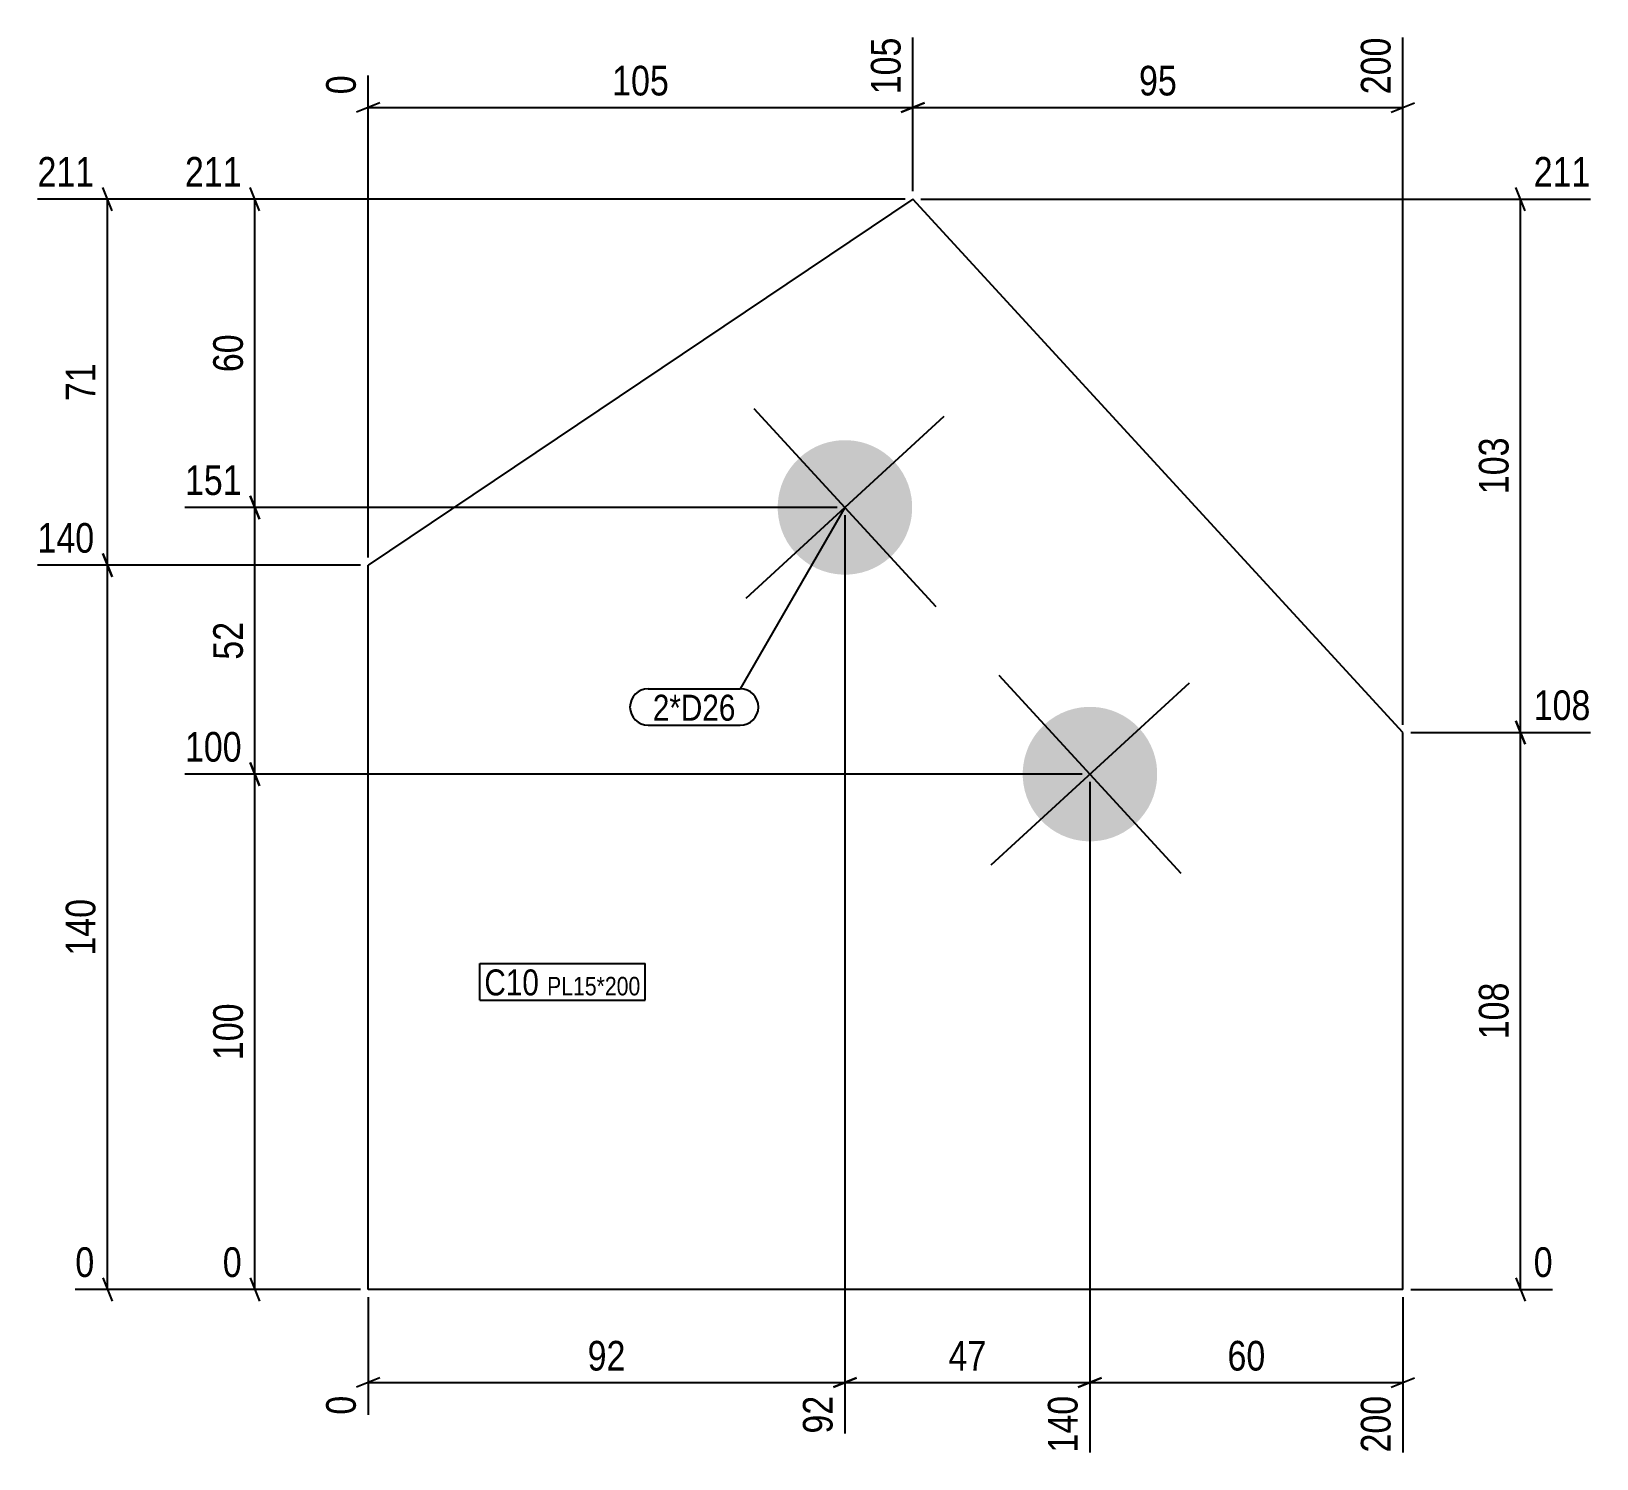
# Model space of a CAD drawing. Header units: millimetres. Extents: x 3 to 306, y 3 to 279.
import ezdxf

# ---------------------------------------------------------------- set-up
doc = ezdxf.new("R2010")
doc.units = ezdxf.units.MM
for name, color, linetype in [('MÅLSÆTNING', 7, 'Continuous'), ('STÅL', 7, 'Continuous'), ('TEKST', 7, 'Continuous')]:
    doc.layers.add(name, color=color, linetype=linetype)
doc.styles.add('Arial Narrow', font='ARIALN.TTF', dxfattribs={"height": 0.2})

msp = doc.modelspace()

# ---------------------------------------------------------------- hatches: boundary and pattern name
at = {"layer": 'STÅL', "linetype": 'Continuous'}
for points in [[(169.37, 177.61, -1), (151.78, 196.76, -1)], [(216.73, 126.06, -1), (199.14, 145.21, -1)]]:
    msp.add_hatch(color=3, dxfattribs=at).paths.add_polyline_path(points)

# ---------------------------------------------------------------- linework, layer by layer
at = {"layer": 'MÅLSÆTNING', "color": 7, "linetype": 'Continuous'}
for p, q in [((173.72, 248.29), (173.72, 278.02)), ((268.43, 145.18), (268.43, 278.02)), ((68.42, 177.53), (68.42, 270.7)), ((70.67, 265.4), (66.17, 263.6)), ((68.42, 264.5), (173.72, 264.5)), ((171.47, 263.6), (175.97, 265.4)), ((266.18, 263.6), (270.68, 265.4)), ((18.92, 244.54), (17.12, 249.04)), ((47.42, 244.54), (45.62, 249.04)), ((292.06, 244.54), (290.26, 249.04)), ((18.02, 176.03), (18.02, 246.79)), ((172.22, 246.79), (33, 246.79)), ((46.52, 187.19), (46.52, 246.79)), ((175.22, 246.79), (304.68, 246.79)), ((291.16, 143.68), (291.16, 246.79)), ((45.62, 189.44), (47.42, 184.94)), ((47.42, 184.94), (45.62, 189.44)), ((159.08, 187.19), (33, 187.19)), ((159.08, 187.19), (33, 187.19)), ((46.52, 135.64), (46.52, 187.19)), ((160.58, 185.69), (160.58, 8.16)), ((160.58, 185.69), (160.58, 8.16)), ((66.92, 176.03), (4.5, 176.03)), ((66.92, 176.03), (4.5, 176.03)), ((17.12, 178.28), (18.92, 173.78)), ((18.92, 173.78), (17.12, 178.28)), ((18.02, 36.03), (18.02, 176.03)), ((290.26, 145.93), (292.06, 141.43)), ((292.06, 141.43), (290.26, 145.93)), ((269.93, 143.68), (304.68, 143.68)), ((269.93, 143.68), (304.68, 143.68)), ((291.16, 36.03), (291.16, 143.68)), ((45.62, 137.89), (47.42, 133.39)), ((47.42, 133.39), (45.62, 137.89)), ((206.43, 135.64), (33, 135.64)), ((206.43, 135.64), (33, 135.64)), ((46.52, 36.03), (46.52, 135.64)), ((207.93, 134.14), (207.93, 4.5)), ((17.12, 38.28), (18.92, 33.78)), ((45.62, 38.28), (47.42, 33.78)), ((290.26, 38.28), (292.06, 33.78)), ((66.92, 36.03), (40.31, 36.03)), ((68.42, 34.53), (68.42, 11.81)), ((268.43, 34.53), (268.43, 4.5)), ((269.93, 36.03), (297.37, 36.03)), ((70.67, 18.92), (66.17, 17.12)), ((162.83, 18.92), (158.33, 17.12)), ((158.33, 17.12), (162.83, 18.92)), ((205.68, 17.12), (210.18, 18.92)), ((266.18, 17.12), (270.68, 18.92)), ((68.42, 18.02), (160.58, 18.02)), ((160.58, 18.02), (207.93, 18.02))]:
    msp.add_line(p, q, dxfattribs=at)
at = {"layer": 'STÅL', "color": 2, "linetype": 'Continuous'}
for p, q in [((173.72, 246.79), (68.42, 176.03)), ((268.43, 143.68), (173.72, 246.79)), ((68.42, 36.03), (68.42, 176.03)), ((268.43, 36.03), (268.43, 143.68)), ((268.43, 36.03), (68.42, 36.03))]:
    msp.add_line(p, q, dxfattribs=at)
at = {"layer": 'STÅL', "color": 3, "linetype": 'Continuous'}
for p, q in [((142.99, 206.33), (178.16, 168.04)), ((179.72, 204.78), (141.43, 169.6)), ((190.34, 154.78), (225.52, 116.49)), ((227.08, 153.22), (188.78, 118.05))]:
    msp.add_line(p, q, dxfattribs=at)

# ---------------------------------------------------------------- wipeouts: each hides what was drawn before it
at = {"color": 0}
for points in [[(139.43, 145.96), (139.43, 151.21), (123.44, 151.21), (123.44, 145.96)], [(101.43, 92.86), (101.43, 98.11), (90.88, 98.11), (90.88, 92.86)], [(121.05, 92.86), (121.05, 96.61), (103, 96.61), (103, 92.86)]]:
    msp.add_wipeout(points, dxfattribs=at).dxf.layer = 'TEKST'

# ---------------------------------------------------------------- next in the draw order: wipeouts: each hides what was drawn before it
at = {"color": 0, "linetype": 'Continuous'}
for points in [[(172.52, 279.22), (164.12, 279.22), (164.12, 265.85), (172.52, 265.85)], [(67.22, 271.9), (58.82, 271.9), (58.82, 265.85), (67.22, 265.85)], [(45.17, 247.99), (45.17, 256.39), (31.8, 256.39), (31.8, 247.99)], [(305.88, 247.99), (305.88, 256.39), (292.51, 256.39), (292.51, 247.99)], [(45.17, 188.39), (45.17, 196.79), (31.8, 196.79), (31.8, 188.39)], [(16.67, 177.23), (16.67, 185.63), (3.3, 185.63), (3.3, 177.23)], [(305.88, 144.88), (305.88, 153.28), (292.51, 153.28), (292.51, 144.88)], [(45.17, 136.84), (45.17, 145.24), (31.8, 145.24), (31.8, 136.84)], [(45.17, 37.23), (45.17, 45.63), (39.11, 45.63), (39.11, 37.23)], [(298.57, 37.23), (298.57, 45.63), (292.51, 45.63), (292.51, 37.23)], [(67.22, 16.67), (58.82, 16.67), (58.82, 10.61), (67.22, 10.61)], [(159.38, 16.67), (150.98, 16.67), (150.98, 6.96), (159.38, 6.96)], [(206.73, 16.67), (198.33, 16.67), (198.33, 3.3), (206.73, 3.3)]]:
    msp.add_wipeout(points, dxfattribs=at).dxf.layer = 'MÅLSÆTNING'
at = {"color": 0}
for points, layer in [([(127.75, 265.62), (127.75, 274.02), (114.38, 274.02), (114.38, 265.62)], 'MÅLSÆTNING'), ([(45.39, 221.84), (36.99, 221.84), (36.99, 212.13), (45.39, 212.13)], 'MÅLSÆTNING'), ([(16.89, 216.27), (8.49, 216.27), (8.49, 206.55), (16.89, 206.55)], 'MÅLSÆTNING'), ([(290.04, 201.92), (281.64, 201.92), (281.64, 188.55), (290.04, 188.55)], 'MÅLSÆTNING'), ([(45.39, 166.27), (36.99, 166.27), (36.99, 156.55), (45.39, 156.55)], 'MÅLSÆTNING'), ([(16.89, 112.72), (8.49, 112.72), (8.49, 99.35), (16.89, 99.35)], 'MÅLSÆTNING'), ([(290.04, 96.54), (281.64, 96.54), (281.64, 83.18), (290.04, 83.18)], 'MÅLSÆTNING'), ([(45.39, 92.52), (36.99, 92.52), (36.99, 79.15), (45.39, 79.15)], 'MÅLSÆTNING'), ([(119.35, 19.14), (119.35, 27.54), (109.64, 27.54), (109.64, 19.14)], 'MÅLSÆTNING'), ([(189.11, 19.14), (189.11, 27.54), (179.4, 27.54), (179.4, 19.14)], 'MÅLSÆTNING'), ([(139.43, 145.96), (139.43, 151.21), (123.44, 151.21), (123.44, 145.96)], 'TEKST'), ([(101.43, 92.86), (101.43, 98.11), (90.88, 98.11), (90.88, 92.86)], 'TEKST'), ([(121.05, 92.86), (121.05, 96.61), (103, 96.61), (103, 92.86)], 'TEKST')]:
    msp.add_wipeout(points, dxfattribs=at).dxf.layer = layer

# ---------------------------------------------------------------- next in the draw order: linework, layer by layer
at = {"layer": 'MÅLSÆTNING', "color": 7, "linetype": 'Continuous'}
for p, q in [((173.72, 248.29), (173.72, 278.02)), ((175.97, 265.4), (171.47, 263.6)), ((173.72, 264.5), (268.43, 264.5)), ((172.22, 246.79), (4.5, 246.79)), ((207.93, 134.14), (207.93, 4.5)), ((66.92, 36.03), (11.81, 36.03)), ((210.18, 18.92), (205.68, 17.12)), ((207.93, 18.02), (268.43, 18.02))]:
    msp.add_line(p, q, dxfattribs=at)
at = {"layer": 'TEKST', "color": 7, "linetype": 'Continuous'}
for p, q in [((160.58, 187.19), (140.33, 152.11)), ((122.54, 152.11), (140.33, 152.11)), ((122.54, 145.06), (140.33, 145.06)), ((89.98, 99.01), (121.95, 99.01)), ((89.98, 91.96), (89.98, 99.01)), ((121.95, 91.96), (121.95, 99.01)), ((89.98, 91.96), (121.95, 91.96))]:
    msp.add_line(p, q, dxfattribs=at)
for centre, start, end in [((122.54, 148.59), 90, 270), ((140.33, 148.59), 270, 90)]:
    msp.add_arc(centre, 3.52, start, end, dxfattribs=at)

# ---------------------------------------------------------------- next in the draw order: texts
at = {"layer": 'MÅLSÆTNING', "color": 3, "linetype": 'Continuous', "style": 'Arial Narrow'}
for s, height, p in [('105', 5.727, (171.32, 267.05)), ('0', 5.73, (66.02, 267.05)), ('0', 5.73, (66.02, 11.81)), ('140', 5.727, (205.53, 4.5)), ('92', 5.727, (158.18, 8.16))]:
    msp.add_text(s, height=height, rotation=90.0002, dxfattribs=at).set_placement(p)
at = {"layer": 'MÅLSÆTNING', "color": 3, "style": 'Arial Narrow'}
for s, p in [('105', (115.58, 266.82)), ('92', (110.84, 20.34)), ('47', (180.6, 20.34))]:
    msp.add_text(s, height=5.727, dxfattribs=at).set_placement(p)
at = {"layer": 'MÅLSÆTNING', "color": 3, "linetype": 'Continuous', "style": 'Arial Narrow'}
for s, height, p in [('211', 5.727, (33, 249.19)), ('211', 5.727, (293.71, 249.19)), ('151', 5.727, (33, 189.59)), ('140', 5.727, (4.5, 178.43)), ('108', 5.727, (293.71, 146.08)), ('100', 5.727, (33, 138.04)), ('0', 5.73, (40.31, 38.43)), ('0', 5.73, (293.71, 38.43))]:
    msp.add_text(s, height=height, dxfattribs=at).set_placement(p)
at = {"layer": 'MÅLSÆTNING', "color": 3, "style": 'Arial Narrow'}
for s, p in [('60', (44.19, 213.33)), ('71', (15.69, 207.75)), ('103', (288.84, 189.75)), ('52', (44.19, 157.75)), ('140', (15.69, 100.55)), ('108', (288.84, 84.38)), ('100', (44.19, 80.35))]:
    msp.add_text(s, height=5.727, rotation=90.0002, dxfattribs=at).set_placement(p)
at = {"layer": 'TEKST', "color": 3, "style": 'Arial Narrow'}
for s, height, p in [('2*D26', 5.011, (123.44, 145.96)), ('C10', 5.011, (90.88, 92.86)), ('PL15*200', 3.579, (103, 92.86))]:
    msp.add_text(s, height=height, dxfattribs=at).set_placement(p)

# ---------------------------------------------------------------- next in the draw order: wipeouts: each hides what was drawn before it
at = {"color": 0, "linetype": 'Continuous'}
for points in [[(267.23, 279.22), (258.83, 279.22), (258.83, 265.85), (267.23, 265.85)], [(16.67, 247.99), (16.67, 256.39), (3.3, 256.39), (3.3, 247.99)], [(16.67, 37.23), (16.67, 45.63), (10.61, 45.63), (10.61, 37.23)], [(267.23, 16.67), (258.83, 16.67), (258.83, 3.3), (267.23, 3.3)]]:
    msp.add_wipeout(points, dxfattribs=at).dxf.layer = 'MÅLSÆTNING'
at = {"color": 0}
for points in [[(225.93, 265.62), (225.93, 274.02), (216.22, 274.02), (216.22, 265.62)], [(243.04, 19.14), (243.04, 27.54), (233.32, 27.54), (233.32, 19.14)]]:
    msp.add_wipeout(points, dxfattribs=at).dxf.layer = 'MÅLSÆTNING'

# ---------------------------------------------------------------- next in the draw order: texts
at = {"layer": 'MÅLSÆTNING', "color": 3, "linetype": 'Continuous', "style": 'Arial Narrow'}
for p in [(266.03, 267.05), (266.03, 4.5)]:
    msp.add_text('200', height=5.727, rotation=90.0002, dxfattribs=at).set_placement(p)
at = {"layer": 'MÅLSÆTNING', "color": 3, "style": 'Arial Narrow'}
for s, p in [('95', (217.42, 266.82)), ('60', (234.52, 20.34))]:
    msp.add_text(s, height=5.727, dxfattribs=at).set_placement(p)
at = {"layer": 'MÅLSÆTNING', "color": 3, "linetype": 'Continuous', "style": 'Arial Narrow'}
for s, height, p in [('211', 5.727, (4.5, 249.19)), ('0', 5.73, (11.81, 38.43))]:
    msp.add_text(s, height=height, dxfattribs=at).set_placement(p)

doc.saveas('drawing.dxf')
